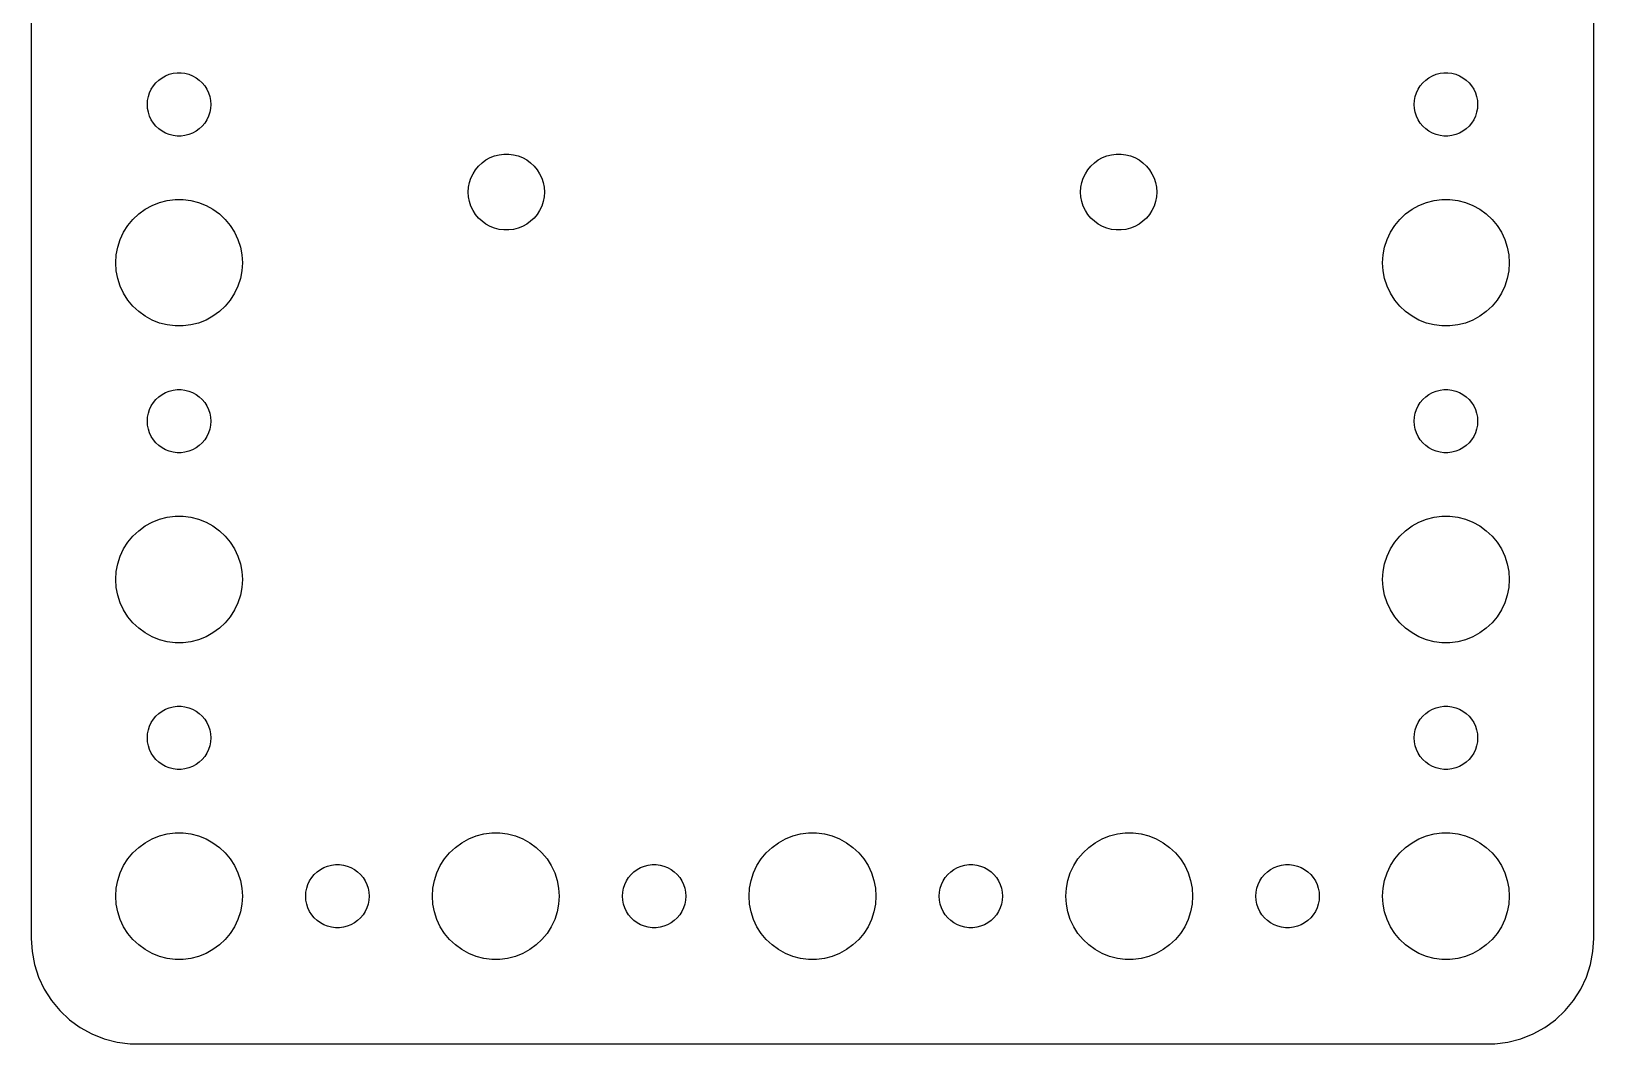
# Model space of a CAD drawing. Header units: metres. Extents: x -37 to 37, y -16 to 166.
# Drawn here: x -37 to 37, y 62 to 110 of the extents above; entities that cross this region are included whole.
import ezdxf

# ---------------------------------------------------------------- set-up
doc = ezdxf.new("R2010")
doc.units = ezdxf.units.M

msp = doc.modelspace()

# ---------------------------------------------------------------- linework, layer by layer
for p, q in [((-37, 161), (-37, 67)), ((37, 67), (37, 161)), ((-31.3145, 107.223), (-31.2135, 107.382)), ((-31.2135, 107.382), (-31.0934, 107.527)), ((-31.0934, 107.527), (-30.9561, 107.656)), ((-30.9561, 107.656), (-30.8037, 107.766)), ((-30.8037, 107.766), (-30.6387, 107.857)), ((-30.6387, 107.857), (-30.4635, 107.927)), ((-30.4635, 107.927), (-30.2811, 107.973)), ((-30.2811, 107.973), (-30.0942, 107.997)), ((-30.0942, 107.997), (-29.9058, 107.997)), ((-29.9058, 107.997), (-29.7189, 107.973)), ((-29.7189, 107.973), (-29.5365, 107.927)), ((-29.5365, 107.927), (-29.3613, 107.857)), ((-29.3613, 107.857), (-29.1963, 107.766)), ((-29.1963, 107.766), (-29.0439, 107.656)), ((-29.0439, 107.656), (-28.9065, 107.527)), ((-28.9065, 107.527), (-28.7865, 107.382)), ((-28.7865, 107.382), (-28.6855, 107.223)), ((28.6855, 107.223), (28.7865, 107.382)), ((28.7865, 107.382), (28.9065, 107.527)), ((28.9065, 107.527), (29.0439, 107.656)), ((29.0439, 107.656), (29.1963, 107.766)), ((29.1963, 107.766), (29.3613, 107.857)), ((29.3613, 107.857), (29.5365, 107.927)), ((29.5365, 107.927), (29.7189, 107.973)), ((29.7189, 107.973), (29.9058, 107.997)), ((29.9058, 107.997), (30.0942, 107.997)), ((30.0942, 107.997), (30.2811, 107.973)), ((30.2811, 107.973), (30.4635, 107.927)), ((30.4635, 107.927), (30.6387, 107.857)), ((30.6387, 107.857), (30.8037, 107.766)), ((30.8037, 107.766), (30.9561, 107.656)), ((30.9561, 107.656), (31.0934, 107.527)), ((31.0934, 107.527), (31.2135, 107.382)), ((31.2135, 107.382), (31.3145, 107.223)), ((-31.5, 106.5), (-31.4882, 106.688)), ((-31.4882, 106.688), (-31.4529, 106.873)), ((-31.4529, 106.873), (-31.3947, 107.052)), ((-31.3947, 107.052), (-31.3145, 107.223)), ((-28.6855, 107.223), (-28.6053, 107.052)), ((-28.6053, 107.052), (-28.5471, 106.873)), ((-28.5471, 106.873), (-28.5118, 106.688)), ((-28.5118, 106.688), (-28.5, 106.5)), ((28.5, 106.5), (28.5118, 106.688)), ((28.5118, 106.688), (28.5471, 106.873)), ((28.5471, 106.873), (28.6053, 107.052)), ((28.6053, 107.052), (28.6855, 107.223)), ((31.3145, 107.223), (31.3947, 107.052)), ((31.3947, 107.052), (31.4529, 106.873)), ((31.4529, 106.873), (31.4882, 106.688)), ((31.4882, 106.688), (31.5, 106.5)), ((-31.4882, 106.312), (-31.5, 106.5)), ((-31.4529, 106.127), (-31.4882, 106.312)), ((-31.3947, 105.948), (-31.4529, 106.127)), ((-31.3145, 105.777), (-31.3947, 105.948)), ((-28.6053, 105.948), (-28.6855, 105.777)), ((-28.5471, 106.127), (-28.6053, 105.948)), ((-28.5118, 106.312), (-28.5471, 106.127)), ((-28.5, 106.5), (-28.5118, 106.312)), ((28.5118, 106.312), (28.5, 106.5)), ((28.5471, 106.127), (28.5118, 106.312)), ((28.6053, 105.948), (28.5471, 106.127)), ((28.6855, 105.777), (28.6053, 105.948)), ((31.3947, 105.948), (31.3145, 105.777)), ((31.4529, 106.127), (31.3947, 105.948)), ((31.4882, 106.312), (31.4529, 106.127)), ((31.5, 106.5), (31.4882, 106.312)), ((-31.2135, 105.618), (-31.3145, 105.777)), ((-31.0934, 105.473), (-31.2135, 105.618)), ((-30.9561, 105.344), (-31.0934, 105.473)), ((-30.8037, 105.234), (-30.9561, 105.344)), ((-30.6387, 105.143), (-30.8037, 105.234)), ((-30.4635, 105.073), (-30.6387, 105.143)), ((-29.3613, 105.143), (-29.5365, 105.073)), ((-29.1963, 105.234), (-29.3613, 105.143)), ((-29.0439, 105.344), (-29.1963, 105.234)), ((-28.9065, 105.473), (-29.0439, 105.344)), ((-28.7865, 105.618), (-28.9065, 105.473)), ((-28.6855, 105.777), (-28.7865, 105.618)), ((28.7865, 105.618), (28.6855, 105.777)), ((28.9065, 105.473), (28.7865, 105.618)), ((29.0439, 105.344), (28.9065, 105.473)), ((29.1963, 105.234), (29.0439, 105.344)), ((29.3613, 105.143), (29.1963, 105.234)), ((29.5365, 105.073), (29.3613, 105.143)), ((30.6387, 105.143), (30.4635, 105.073)), ((30.8037, 105.234), (30.6387, 105.143)), ((30.9561, 105.344), (30.8037, 105.234)), ((31.0934, 105.473), (30.9561, 105.344)), ((31.2135, 105.618), (31.0934, 105.473)), ((31.3145, 105.777), (31.2135, 105.618)), ((-30.2811, 105.027), (-30.4635, 105.073)), ((-30.0942, 105.003), (-30.2811, 105.027)), ((-29.9058, 105.003), (-30.0942, 105.003)), ((-29.7189, 105.027), (-29.9058, 105.003)), ((-29.5365, 105.073), (-29.7189, 105.027)), ((29.7189, 105.027), (29.5365, 105.073)), ((29.9058, 105.003), (29.7189, 105.027)), ((30.0942, 105.003), (29.9058, 105.003)), ((30.2811, 105.027), (30.0942, 105.003)), ((30.4635, 105.073), (30.2811, 105.027)), ((-15.8121, 103.582), (-15.6474, 103.737)), ((-15.6474, 103.737), (-15.4645, 103.87)), ((-15.4645, 103.87), (-15.2664, 103.979)), ((-15.2664, 103.979), (-15.0562, 104.062)), ((-15.0562, 104.062), (-14.8373, 104.118)), ((-14.8373, 104.118), (-14.613, 104.146)), ((-14.613, 104.146), (-14.387, 104.146)), ((-14.387, 104.146), (-14.1627, 104.118)), ((-14.1627, 104.118), (-13.9438, 104.062)), ((-13.9438, 104.062), (-13.7336, 103.979)), ((-13.7336, 103.979), (-13.5355, 103.87)), ((-13.5355, 103.87), (-13.3526, 103.737)), ((-13.3526, 103.737), (-13.1879, 103.582)), ((13.1879, 103.582), (13.3526, 103.737)), ((13.3526, 103.737), (13.5355, 103.87)), ((13.5355, 103.87), (13.7336, 103.979)), ((13.7336, 103.979), (13.9438, 104.062)), ((13.9438, 104.062), (14.1627, 104.118)), ((14.1627, 104.118), (14.387, 104.146)), ((14.387, 104.146), (14.613, 104.146)), ((14.613, 104.146), (14.8373, 104.118)), ((14.8373, 104.118), (15.0562, 104.062)), ((15.0562, 104.062), (15.2664, 103.979)), ((15.2664, 103.979), (15.4645, 103.87)), ((15.4645, 103.87), (15.6474, 103.737)), ((15.6474, 103.737), (15.8121, 103.582)), ((-16.2434, 102.798), (-16.1736, 103.013)), ((-16.1736, 103.013), (-16.0773, 103.217)), ((-16.0773, 103.217), (-15.9562, 103.408)), ((-15.9562, 103.408), (-15.8121, 103.582)), ((-13.1879, 103.582), (-13.0438, 103.408)), ((-13.0438, 103.408), (-12.9226, 103.217)), ((-12.9226, 103.217), (-12.8264, 103.013)), ((-12.8264, 103.013), (-12.7565, 102.798)), ((12.7565, 102.798), (12.8264, 103.013)), ((12.8264, 103.013), (12.9226, 103.217)), ((12.9226, 103.217), (13.0438, 103.408)), ((13.0438, 103.408), (13.1879, 103.582)), ((15.8121, 103.582), (15.9562, 103.408)), ((15.9562, 103.408), (16.0773, 103.217)), ((16.0773, 103.217), (16.1736, 103.013)), ((16.1736, 103.013), (16.2434, 102.798)), ((-16.3, 102.35), (-16.2858, 102.576)), ((-16.2858, 102.124), (-16.3, 102.35)), ((-16.2858, 102.576), (-16.2434, 102.798)), ((-16.2434, 101.902), (-16.2858, 102.124)), ((-12.7565, 102.798), (-12.7142, 102.576)), ((-12.7142, 102.124), (-12.7565, 101.902)), ((-12.7142, 102.576), (-12.7, 102.35)), ((-12.7, 102.35), (-12.7142, 102.124)), ((12.7, 102.35), (12.7142, 102.576)), ((12.7142, 102.124), (12.7, 102.35)), ((12.7142, 102.576), (12.7565, 102.798)), ((12.7565, 101.902), (12.7142, 102.124)), ((16.2434, 102.798), (16.2858, 102.576)), ((16.2858, 102.124), (16.2434, 101.902)), ((16.2858, 102.576), (16.3, 102.35)), ((16.3, 102.35), (16.2858, 102.124)), ((-31.9123, 101.312), (-31.6075, 101.533)), ((-31.6075, 101.533), (-31.2773, 101.714)), ((-31.2773, 101.714), (-30.927, 101.853)), ((-30.927, 101.853), (-30.5621, 101.947)), ((-30.5621, 101.947), (-30.1884, 101.994)), ((-30.1884, 101.994), (-29.8116, 101.994)), ((-29.8116, 101.994), (-29.4379, 101.947)), ((-29.4379, 101.947), (-29.0729, 101.853)), ((-29.0729, 101.853), (-28.7227, 101.714)), ((-28.7227, 101.714), (-28.3925, 101.533)), ((-28.3925, 101.533), (-28.0877, 101.312)), ((-16.1736, 101.687), (-16.2434, 101.902)), ((-16.0773, 101.483), (-16.1736, 101.687)), ((-15.9562, 101.292), (-16.0773, 101.483)), ((-12.9226, 101.483), (-13.0438, 101.292)), ((-12.8264, 101.687), (-12.9226, 101.483)), ((-12.7565, 101.902), (-12.8264, 101.687)), ((12.8264, 101.687), (12.7565, 101.902)), ((12.9226, 101.483), (12.8264, 101.687)), ((13.0438, 101.292), (12.9226, 101.483)), ((16.0773, 101.483), (15.9562, 101.292)), ((16.1736, 101.687), (16.0773, 101.483)), ((16.2434, 101.902), (16.1736, 101.687)), ((28.0877, 101.312), (28.3925, 101.533)), ((28.3925, 101.533), (28.7227, 101.714)), ((28.7227, 101.714), (29.0729, 101.853)), ((29.0729, 101.853), (29.4379, 101.947)), ((29.4379, 101.947), (29.8116, 101.994)), ((29.8116, 101.994), (30.1884, 101.994)), ((30.1884, 101.994), (30.5621, 101.947)), ((30.5621, 101.947), (30.927, 101.853)), ((30.927, 101.853), (31.2773, 101.714)), ((31.2773, 101.714), (31.6075, 101.533)), ((31.6075, 101.533), (31.9123, 101.312)), ((-32.6289, 100.445), (-32.427, 100.763)), ((-32.427, 100.763), (-32.1869, 101.054)), ((-32.1869, 101.054), (-31.9123, 101.312)), ((-28.0877, 101.312), (-27.8131, 101.054)), ((-27.8131, 101.054), (-27.5729, 100.763)), ((-27.5729, 100.763), (-27.3711, 100.445)), ((-15.8121, 101.118), (-15.9562, 101.292)), ((-15.6474, 100.963), (-15.8121, 101.118)), ((-15.4645, 100.83), (-15.6474, 100.963)), ((-15.2664, 100.721), (-15.4645, 100.83)), ((-15.0562, 100.638), (-15.2664, 100.721)), ((-13.7336, 100.721), (-13.9438, 100.638)), ((-13.5355, 100.83), (-13.7336, 100.721)), ((-13.3526, 100.963), (-13.5355, 100.83)), ((-13.1879, 101.118), (-13.3526, 100.963)), ((-13.0438, 101.292), (-13.1879, 101.118)), ((13.1879, 101.118), (13.0438, 101.292)), ((13.3526, 100.963), (13.1879, 101.118)), ((13.5355, 100.83), (13.3526, 100.963)), ((13.7336, 100.721), (13.5355, 100.83)), ((13.9438, 100.638), (13.7336, 100.721)), ((15.2664, 100.721), (15.0562, 100.638)), ((15.4645, 100.83), (15.2664, 100.721)), ((15.6474, 100.963), (15.4645, 100.83)), ((15.8121, 101.118), (15.6474, 100.963)), ((15.9562, 101.292), (15.8121, 101.118)), ((27.3711, 100.445), (27.5729, 100.763)), ((27.5729, 100.763), (27.8131, 101.054)), ((27.8131, 101.054), (28.0877, 101.312)), ((31.9123, 101.312), (32.1869, 101.054)), ((32.1869, 101.054), (32.427, 100.763)), ((32.427, 100.763), (32.6289, 100.445)), ((-32.9057, 99.7461), (-32.7893, 100.104)), ((-32.7893, 100.104), (-32.6289, 100.445)), ((-27.3711, 100.445), (-27.2107, 100.104)), ((-27.2107, 100.104), (-27.0942, 99.7461)), ((-14.8373, 100.582), (-15.0562, 100.638)), ((-14.613, 100.554), (-14.8373, 100.582)), ((-14.387, 100.554), (-14.613, 100.554)), ((-14.1627, 100.582), (-14.387, 100.554)), ((-13.9438, 100.638), (-14.1627, 100.582)), ((14.1627, 100.582), (13.9438, 100.638)), ((14.387, 100.554), (14.1627, 100.582)), ((14.613, 100.554), (14.387, 100.554)), ((14.8373, 100.582), (14.613, 100.554)), ((15.0562, 100.638), (14.8373, 100.582)), ((27.0942, 99.7461), (27.2107, 100.104)), ((27.2107, 100.104), (27.3711, 100.445)), ((32.6289, 100.445), (32.7893, 100.104)), ((32.7893, 100.104), (32.9057, 99.7461)), ((-33, 99), (-32.9763, 99.376)), ((-32.9763, 99.376), (-32.9057, 99.7461)), ((-27.0942, 99.7461), (-27.0237, 99.376)), ((-27.0237, 99.376), (-27, 99)), ((27, 99), (27.0237, 99.376)), ((27.0237, 99.376), (27.0942, 99.7461)), ((32.9057, 99.7461), (32.9763, 99.376)), ((32.9763, 99.376), (33, 99)), ((-32.9763, 98.624), (-33, 99)), ((-32.9057, 98.2539), (-32.9763, 98.624)), ((-27.0237, 98.624), (-27.0942, 98.2539)), ((-27, 99), (-27.0237, 98.624)), ((27.0237, 98.624), (27, 99)), ((27.0942, 98.2539), (27.0237, 98.624)), ((32.9763, 98.624), (32.9057, 98.2539)), ((33, 99), (32.9763, 98.624)), ((-32.7893, 97.8956), (-32.9057, 98.2539)), ((-32.6289, 97.5547), (-32.7893, 97.8956)), ((-27.2107, 97.8956), (-27.3711, 97.5547)), ((-27.0942, 98.2539), (-27.2107, 97.8956)), ((27.2107, 97.8956), (27.0942, 98.2539)), ((27.3711, 97.5547), (27.2107, 97.8956)), ((32.7893, 97.8956), (32.6289, 97.5547)), ((32.9057, 98.2539), (32.7893, 97.8956)), ((-32.427, 97.2366), (-32.6289, 97.5547)), ((-32.1869, 96.9464), (-32.427, 97.2366)), ((-31.9123, 96.6885), (-32.1869, 96.9464)), ((-27.8131, 96.9464), (-28.0877, 96.6885)), ((-27.5729, 97.2366), (-27.8131, 96.9464)), ((-27.3711, 97.5547), (-27.5729, 97.2366)), ((27.5729, 97.2366), (27.3711, 97.5547)), ((27.8131, 96.9464), (27.5729, 97.2366)), ((28.0877, 96.6885), (27.8131, 96.9464)), ((32.1869, 96.9464), (31.9123, 96.6885)), ((32.427, 97.2366), (32.1869, 96.9464)), ((32.6289, 97.5547), (32.427, 97.2366)), ((-31.6075, 96.467), (-31.9123, 96.6885)), ((-31.2773, 96.2855), (-31.6075, 96.467)), ((-30.927, 96.1468), (-31.2773, 96.2855)), ((-28.7227, 96.2855), (-29.0729, 96.1468)), ((-28.3925, 96.467), (-28.7227, 96.2855)), ((-28.0877, 96.6885), (-28.3925, 96.467)), ((28.3925, 96.467), (28.0877, 96.6885)), ((28.7227, 96.2855), (28.3925, 96.467)), ((29.0729, 96.1468), (28.7227, 96.2855)), ((31.2773, 96.2855), (30.927, 96.1468)), ((31.6075, 96.467), (31.2773, 96.2855)), ((31.9123, 96.6885), (31.6075, 96.467)), ((-30.5621, 96.0531), (-30.927, 96.1468)), ((-30.1884, 96.0059), (-30.5621, 96.0531)), ((-29.8116, 96.0059), (-30.1884, 96.0059)), ((-29.4379, 96.0531), (-29.8116, 96.0059)), ((-29.0729, 96.1468), (-29.4379, 96.0531)), ((29.4379, 96.0531), (29.0729, 96.1468)), ((29.8116, 96.0059), (29.4379, 96.0531)), ((30.1884, 96.0059), (29.8116, 96.0059)), ((30.5621, 96.0531), (30.1884, 96.0059)), ((30.927, 96.1468), (30.5621, 96.0531)), ((-31.2135, 92.3817), (-31.0934, 92.5268)), ((-31.0934, 92.5268), (-30.9561, 92.6558)), ((-30.9561, 92.6558), (-30.8037, 92.7665)), ((-30.8037, 92.7665), (-30.6387, 92.8573)), ((-30.6387, 92.8573), (-30.4635, 92.9266)), ((-30.4635, 92.9266), (-30.2811, 92.9734)), ((-30.2811, 92.9734), (-30.0942, 92.997)), ((-30.0942, 92.997), (-29.9058, 92.997)), ((-29.9058, 92.997), (-29.7189, 92.9734)), ((-29.7189, 92.9734), (-29.5365, 92.9266)), ((-29.5365, 92.9266), (-29.3613, 92.8573)), ((-29.3613, 92.8573), (-29.1963, 92.7665)), ((-29.1963, 92.7665), (-29.0439, 92.6558)), ((-29.0439, 92.6558), (-28.9065, 92.5268)), ((-28.9065, 92.5268), (-28.7865, 92.3817)), ((28.7865, 92.3817), (28.9065, 92.5268)), ((28.9065, 92.5268), (29.0439, 92.6558)), ((29.0439, 92.6558), (29.1963, 92.7665)), ((29.1963, 92.7665), (29.3613, 92.8573)), ((29.3613, 92.8573), (29.5365, 92.9266)), ((29.5365, 92.9266), (29.7189, 92.9734)), ((29.7189, 92.9734), (29.9058, 92.997)), ((29.9058, 92.997), (30.0942, 92.997)), ((30.0942, 92.997), (30.2811, 92.9734)), ((30.2811, 92.9734), (30.4635, 92.9266)), ((30.4635, 92.9266), (30.6387, 92.8573)), ((30.6387, 92.8573), (30.8037, 92.7665)), ((30.8037, 92.7665), (30.9561, 92.6558)), ((30.9561, 92.6558), (31.0934, 92.5268)), ((31.0934, 92.5268), (31.2135, 92.3817)), ((-31.4882, 91.688), (-31.4529, 91.873)), ((-31.4529, 91.873), (-31.3947, 92.0522)), ((-31.3947, 92.0522), (-31.3145, 92.2226)), ((-31.3145, 92.2226), (-31.2135, 92.3817)), ((-28.7865, 92.3817), (-28.6855, 92.2226)), ((-28.6855, 92.2226), (-28.6053, 92.0522)), ((-28.6053, 92.0522), (-28.5471, 91.873)), ((-28.5471, 91.873), (-28.5118, 91.688)), ((28.5118, 91.688), (28.5471, 91.873)), ((28.5471, 91.873), (28.6053, 92.0522)), ((28.6053, 92.0522), (28.6855, 92.2226)), ((28.6855, 92.2226), (28.7865, 92.3817)), ((31.2135, 92.3817), (31.3145, 92.2226)), ((31.3145, 92.2226), (31.3947, 92.0522)), ((31.3947, 92.0522), (31.4529, 91.873)), ((31.4529, 91.873), (31.4882, 91.688)), ((-31.5, 91.5), (-31.4882, 91.688)), ((-31.4882, 91.312), (-31.5, 91.5)), ((-31.4529, 91.127), (-31.4882, 91.312)), ((-31.3947, 90.9478), (-31.4529, 91.127)), ((-28.5471, 91.127), (-28.6053, 90.9478)), ((-28.5118, 91.312), (-28.5471, 91.127)), ((-28.5118, 91.688), (-28.5, 91.5)), ((-28.5, 91.5), (-28.5118, 91.312)), ((28.5, 91.5), (28.5118, 91.688)), ((28.5118, 91.312), (28.5, 91.5)), ((28.5471, 91.127), (28.5118, 91.312)), ((28.6053, 90.9478), (28.5471, 91.127)), ((31.4529, 91.127), (31.3947, 90.9478)), ((31.4882, 91.312), (31.4529, 91.127)), ((31.4882, 91.688), (31.5, 91.5)), ((31.5, 91.5), (31.4882, 91.312)), ((-31.3145, 90.7774), (-31.3947, 90.9478)), ((-31.2135, 90.6183), (-31.3145, 90.7774)), ((-31.0934, 90.4732), (-31.2135, 90.6183)), ((-30.9561, 90.3442), (-31.0934, 90.4732)), ((-30.8037, 90.2335), (-30.9561, 90.3442)), ((-29.0439, 90.3442), (-29.1963, 90.2335)), ((-28.9065, 90.4732), (-29.0439, 90.3442)), ((-28.7865, 90.6183), (-28.9065, 90.4732)), ((-28.6855, 90.7774), (-28.7865, 90.6183)), ((-28.6053, 90.9478), (-28.6855, 90.7774)), ((28.6855, 90.7774), (28.6053, 90.9478)), ((28.7865, 90.6183), (28.6855, 90.7774)), ((28.9065, 90.4732), (28.7865, 90.6183)), ((29.0439, 90.3442), (28.9065, 90.4732)), ((29.1963, 90.2335), (29.0439, 90.3442)), ((30.9561, 90.3442), (30.8037, 90.2335)), ((31.0934, 90.4732), (30.9561, 90.3442)), ((31.2135, 90.6183), (31.0934, 90.4732)), ((31.3145, 90.7774), (31.2135, 90.6183)), ((31.3947, 90.9478), (31.3145, 90.7774)), ((-30.6387, 90.1428), (-30.8037, 90.2335)), ((-30.4635, 90.0734), (-30.6387, 90.1428)), ((-30.2811, 90.0266), (-30.4635, 90.0734)), ((-30.0942, 90.003), (-30.2811, 90.0266)), ((-29.9058, 90.003), (-30.0942, 90.003)), ((-29.7189, 90.0266), (-29.9058, 90.003)), ((-29.5365, 90.0734), (-29.7189, 90.0266)), ((-29.3613, 90.1428), (-29.5365, 90.0734)), ((-29.1963, 90.2335), (-29.3613, 90.1428)), ((29.3613, 90.1428), (29.1963, 90.2335)), ((29.5365, 90.0734), (29.3613, 90.1428)), ((29.7189, 90.0266), (29.5365, 90.0734)), ((29.9058, 90.003), (29.7189, 90.0266)), ((30.0942, 90.003), (29.9058, 90.003)), ((30.2811, 90.0266), (30.0942, 90.003)), ((30.4635, 90.0734), (30.2811, 90.0266)), ((30.6387, 90.1428), (30.4635, 90.0734)), ((30.8037, 90.2335), (30.6387, 90.1428)), ((-31.6075, 86.533), (-31.2773, 86.7145)), ((-31.2773, 86.7145), (-30.927, 86.8532)), ((-30.927, 86.8532), (-30.5621, 86.9469)), ((-30.5621, 86.9469), (-30.1884, 86.9941)), ((-30.1884, 86.9941), (-29.8116, 86.9941)), ((-29.8116, 86.9941), (-29.4379, 86.9469)), ((-29.4379, 86.9469), (-29.0729, 86.8532)), ((-29.0729, 86.8532), (-28.7227, 86.7145)), ((-28.7227, 86.7145), (-28.3925, 86.533)), ((28.3925, 86.533), (28.7227, 86.7145)), ((28.7227, 86.7145), (29.0729, 86.8532)), ((29.0729, 86.8532), (29.4379, 86.9469)), ((29.4379, 86.9469), (29.8116, 86.9941)), ((29.8116, 86.9941), (30.1884, 86.9941)), ((30.1884, 86.9941), (30.5621, 86.9469)), ((30.5621, 86.9469), (30.927, 86.8532)), ((30.927, 86.8532), (31.2773, 86.7145)), ((31.2773, 86.7145), (31.6075, 86.533)), ((-32.427, 85.7634), (-32.1869, 86.0536)), ((-32.1869, 86.0536), (-31.9123, 86.3116)), ((-31.9123, 86.3116), (-31.6075, 86.533)), ((-28.3925, 86.533), (-28.0877, 86.3116)), ((-28.0877, 86.3116), (-27.8131, 86.0536)), ((-27.8131, 86.0536), (-27.5729, 85.7634)), ((27.5729, 85.7634), (27.8131, 86.0536)), ((27.8131, 86.0536), (28.0877, 86.3116)), ((28.0877, 86.3116), (28.3925, 86.533)), ((31.6075, 86.533), (31.9123, 86.3116)), ((31.9123, 86.3116), (32.1869, 86.0536)), ((32.1869, 86.0536), (32.427, 85.7634)), ((-32.9057, 84.7461), (-32.7893, 85.1044)), ((-32.7893, 85.1044), (-32.6289, 85.4453)), ((-32.6289, 85.4453), (-32.427, 85.7634)), ((-27.5729, 85.7634), (-27.3711, 85.4453)), ((-27.3711, 85.4453), (-27.2107, 85.1044)), ((-27.2107, 85.1044), (-27.0942, 84.7461)), ((27.0942, 84.7461), (27.2107, 85.1044)), ((27.2107, 85.1044), (27.3711, 85.4453)), ((27.3711, 85.4453), (27.5729, 85.7634)), ((32.427, 85.7634), (32.6289, 85.4453)), ((32.6289, 85.4453), (32.7893, 85.1044)), ((32.7893, 85.1044), (32.9057, 84.7461)), ((-33, 84), (-32.9763, 84.376)), ((-32.9763, 84.376), (-32.9057, 84.7461)), ((-27.0942, 84.7461), (-27.0237, 84.376)), ((-27.0237, 84.376), (-27, 84)), ((27, 84), (27.0237, 84.376)), ((27.0237, 84.376), (27.0942, 84.7461)), ((32.9057, 84.7461), (32.9763, 84.376)), ((32.9763, 84.376), (33, 84)), ((-32.9763, 83.624), (-33, 84)), ((-32.9057, 83.2539), (-32.9763, 83.624)), ((-27.0237, 83.624), (-27.0942, 83.2539)), ((-27, 84), (-27.0237, 83.624)), ((27.0237, 83.624), (27, 84)), ((27.0942, 83.2539), (27.0237, 83.624)), ((32.9763, 83.624), (32.9057, 83.2539)), ((33, 84), (32.9763, 83.624)), ((-32.7893, 82.8956), (-32.9057, 83.2539)), ((-32.6289, 82.5547), (-32.7893, 82.8956)), ((-27.2107, 82.8956), (-27.3711, 82.5547)), ((-27.0942, 83.2539), (-27.2107, 82.8956)), ((27.2107, 82.8956), (27.0942, 83.2539)), ((27.3711, 82.5547), (27.2107, 82.8956)), ((32.7893, 82.8956), (32.6289, 82.5547)), ((32.9057, 83.2539), (32.7893, 82.8956)), ((-32.427, 82.2366), (-32.6289, 82.5547)), ((-32.1869, 81.9464), (-32.427, 82.2366)), ((-27.5729, 82.2366), (-27.8131, 81.9464)), ((-27.3711, 82.5547), (-27.5729, 82.2366)), ((27.5729, 82.2366), (27.3711, 82.5547)), ((27.8131, 81.9464), (27.5729, 82.2366)), ((32.427, 82.2366), (32.1869, 81.9464)), ((32.6289, 82.5547), (32.427, 82.2366)), ((-31.9123, 81.6885), (-32.1869, 81.9464)), ((-31.6075, 81.467), (-31.9123, 81.6885)), ((-31.2773, 81.2855), (-31.6075, 81.467)), ((-28.3925, 81.467), (-28.7227, 81.2855)), ((-28.0877, 81.6885), (-28.3925, 81.467)), ((-27.8131, 81.9464), (-28.0877, 81.6885)), ((28.0877, 81.6885), (27.8131, 81.9464)), ((28.3925, 81.467), (28.0877, 81.6885)), ((28.7227, 81.2855), (28.3925, 81.467)), ((31.6075, 81.467), (31.2773, 81.2855)), ((31.9123, 81.6885), (31.6075, 81.467)), ((32.1869, 81.9464), (31.9123, 81.6885)), ((-30.927, 81.1468), (-31.2773, 81.2855)), ((-30.5621, 81.0531), (-30.927, 81.1468)), ((-30.1884, 81.0059), (-30.5621, 81.0531)), ((-29.8116, 81.0059), (-30.1884, 81.0059)), ((-29.4379, 81.0531), (-29.8116, 81.0059)), ((-29.0729, 81.1468), (-29.4379, 81.0531)), ((-28.7227, 81.2855), (-29.0729, 81.1468)), ((29.0729, 81.1468), (28.7227, 81.2855)), ((29.4379, 81.0531), (29.0729, 81.1468)), ((29.8116, 81.0059), (29.4379, 81.0531)), ((30.1884, 81.0059), (29.8116, 81.0059)), ((30.5621, 81.0531), (30.1884, 81.0059)), ((30.927, 81.1468), (30.5621, 81.0531)), ((31.2773, 81.2855), (30.927, 81.1468)), ((-30.9561, 77.6558), (-30.8037, 77.7665)), ((-30.8037, 77.7665), (-30.6387, 77.8572)), ((-30.6387, 77.8572), (-30.4635, 77.9266)), ((-30.4635, 77.9266), (-30.2811, 77.9734)), ((-30.2811, 77.9734), (-30.0942, 77.997)), ((-30.0942, 77.997), (-29.9058, 77.997)), ((-29.9058, 77.997), (-29.7189, 77.9734)), ((-29.7189, 77.9734), (-29.5365, 77.9266)), ((-29.5365, 77.9266), (-29.3613, 77.8572)), ((-29.3613, 77.8572), (-29.1963, 77.7665)), ((-29.1963, 77.7665), (-29.0439, 77.6558)), ((29.0439, 77.6558), (29.1963, 77.7665)), ((29.1963, 77.7665), (29.3613, 77.8572)), ((29.3613, 77.8572), (29.5365, 77.9266)), ((29.5365, 77.9266), (29.7189, 77.9734)), ((29.7189, 77.9734), (29.9058, 77.997)), ((29.9058, 77.997), (30.0942, 77.997)), ((30.0942, 77.997), (30.2811, 77.9734)), ((30.2811, 77.9734), (30.4635, 77.9266)), ((30.4635, 77.9266), (30.6387, 77.8572)), ((30.6387, 77.8572), (30.8037, 77.7665)), ((30.8037, 77.7665), (30.9561, 77.6558)), ((-31.4529, 76.873), (-31.3947, 77.0522)), ((-31.3947, 77.0522), (-31.3145, 77.2226)), ((-31.3145, 77.2226), (-31.2135, 77.3817)), ((-31.2135, 77.3817), (-31.0934, 77.5268)), ((-31.0934, 77.5268), (-30.9561, 77.6558)), ((-29.0439, 77.6558), (-28.9065, 77.5268)), ((-28.9065, 77.5268), (-28.7865, 77.3817)), ((-28.7865, 77.3817), (-28.6855, 77.2226)), ((-28.6855, 77.2226), (-28.6053, 77.0522)), ((-28.6053, 77.0522), (-28.5471, 76.873)), ((28.5471, 76.873), (28.6053, 77.0522)), ((28.6053, 77.0522), (28.6855, 77.2226)), ((28.6855, 77.2226), (28.7865, 77.3817)), ((28.7865, 77.3817), (28.9065, 77.5268)), ((28.9065, 77.5268), (29.0439, 77.6558)), ((30.9561, 77.6558), (31.0934, 77.5268)), ((31.0934, 77.5268), (31.2135, 77.3817)), ((31.2135, 77.3817), (31.3145, 77.2226)), ((31.3145, 77.2226), (31.3947, 77.0522)), ((31.3947, 77.0522), (31.4529, 76.873)), ((-31.5, 76.5), (-31.4882, 76.688)), ((-31.4882, 76.312), (-31.5, 76.5)), ((-31.4882, 76.688), (-31.4529, 76.873)), ((-31.4529, 76.127), (-31.4882, 76.312)), ((-28.5471, 76.873), (-28.5118, 76.688)), ((-28.5118, 76.312), (-28.5471, 76.127)), ((-28.5118, 76.688), (-28.5, 76.5)), ((-28.5, 76.5), (-28.5118, 76.312)), ((28.5, 76.5), (28.5118, 76.688)), ((28.5118, 76.312), (28.5, 76.5)), ((28.5118, 76.688), (28.5471, 76.873)), ((28.5471, 76.127), (28.5118, 76.312)), ((31.4529, 76.873), (31.4882, 76.688)), ((31.4882, 76.312), (31.4529, 76.127)), ((31.4882, 76.688), (31.5, 76.5)), ((31.5, 76.5), (31.4882, 76.312)), ((-31.3947, 75.9478), (-31.4529, 76.127)), ((-31.3145, 75.7774), (-31.3947, 75.9478)), ((-31.2135, 75.6183), (-31.3145, 75.7774)), ((-31.0934, 75.4732), (-31.2135, 75.6183)), ((-28.7865, 75.6183), (-28.9065, 75.4732)), ((-28.6855, 75.7774), (-28.7865, 75.6183)), ((-28.6053, 75.9478), (-28.6855, 75.7774)), ((-28.5471, 76.127), (-28.6053, 75.9478)), ((28.6053, 75.9478), (28.5471, 76.127)), ((28.6855, 75.7774), (28.6053, 75.9478)), ((28.7865, 75.6183), (28.6855, 75.7774)), ((28.9065, 75.4732), (28.7865, 75.6183)), ((31.2135, 75.6183), (31.0934, 75.4732)), ((31.3145, 75.7774), (31.2135, 75.6183)), ((31.3947, 75.9478), (31.3145, 75.7774)), ((31.4529, 76.127), (31.3947, 75.9478)), ((-30.9561, 75.3442), (-31.0934, 75.4732)), ((-30.8037, 75.2335), (-30.9561, 75.3442)), ((-30.6387, 75.1428), (-30.8037, 75.2335)), ((-30.4635, 75.0734), (-30.6387, 75.1428)), ((-30.2811, 75.0266), (-30.4635, 75.0734)), ((-30.0942, 75.003), (-30.2811, 75.0266)), ((-29.9058, 75.003), (-30.0942, 75.003)), ((-29.7189, 75.0266), (-29.9058, 75.003)), ((-29.5365, 75.0734), (-29.7189, 75.0266)), ((-29.3613, 75.1428), (-29.5365, 75.0734)), ((-29.1963, 75.2335), (-29.3613, 75.1428)), ((-29.0439, 75.3442), (-29.1963, 75.2335)), ((-28.9065, 75.4732), (-29.0439, 75.3442)), ((29.0439, 75.3442), (28.9065, 75.4732)), ((29.1963, 75.2335), (29.0439, 75.3442)), ((29.3613, 75.1428), (29.1963, 75.2335)), ((29.5365, 75.0734), (29.3613, 75.1428)), ((29.7189, 75.0266), (29.5365, 75.0734)), ((29.9058, 75.003), (29.7189, 75.0266)), ((30.0942, 75.003), (29.9058, 75.003)), ((30.2811, 75.0266), (30.0942, 75.003)), ((30.4635, 75.0734), (30.2811, 75.0266)), ((30.6387, 75.1428), (30.4635, 75.0734)), ((30.8037, 75.2335), (30.6387, 75.1428)), ((30.9561, 75.3442), (30.8037, 75.2335)), ((31.0934, 75.4732), (30.9561, 75.3442)), ((-31.2773, 71.7145), (-30.927, 71.8532)), ((-30.927, 71.8532), (-30.5621, 71.9469)), ((-30.5621, 71.9469), (-30.1884, 71.9941)), ((-30.1884, 71.9941), (-29.8116, 71.9941)), ((-29.8116, 71.9941), (-29.4379, 71.9469)), ((-29.4379, 71.9469), (-29.0729, 71.8532)), ((-29.0729, 71.8532), (-28.7227, 71.7145)), ((-16.2773, 71.7145), (-15.927, 71.8532)), ((-15.927, 71.8532), (-15.5621, 71.9469)), ((-15.5621, 71.9469), (-15.1884, 71.9941)), ((-15.1884, 71.9941), (-14.8116, 71.9941)), ((-14.8116, 71.9941), (-14.4379, 71.9469)), ((-14.4379, 71.9469), (-14.0729, 71.8532)), ((-14.0729, 71.8532), (-13.7227, 71.7145)), ((-1.27733, 71.7145), (-0.92705, 71.8532)), ((-0.92705, 71.8532), (-0.56213, 71.9469)), ((-0.56213, 71.9469), (-0.18837, 71.9941)), ((-0.18837, 71.9941), (0.18837, 71.9941)), ((0.18837, 71.9941), (0.56213, 71.9469)), ((0.56213, 71.9469), (0.92705, 71.8532)), ((0.92705, 71.8532), (1.27733, 71.7145)), ((13.7227, 71.7145), (14.0729, 71.8532)), ((14.0729, 71.8532), (14.4379, 71.9469)), ((14.4379, 71.9469), (14.8116, 71.9941)), ((14.8116, 71.9941), (15.1884, 71.9941)), ((15.1884, 71.9941), (15.5621, 71.9469)), ((15.5621, 71.9469), (15.927, 71.8532)), ((15.927, 71.8532), (16.2773, 71.7145)), ((28.7227, 71.7145), (29.0729, 71.8532)), ((29.0729, 71.8532), (29.4379, 71.9469)), ((29.4379, 71.9469), (29.8116, 71.9941)), ((29.8116, 71.9941), (30.1884, 71.9941)), ((30.1884, 71.9941), (30.5621, 71.9469)), ((30.5621, 71.9469), (30.927, 71.8532)), ((30.927, 71.8532), (31.2773, 71.7145)), ((-32.427, 70.7634), (-32.1869, 71.0536)), ((-32.1869, 71.0536), (-31.9123, 71.3115)), ((-31.9123, 71.3115), (-31.6075, 71.533)), ((-31.6075, 71.533), (-31.2773, 71.7145)), ((-28.7227, 71.7145), (-28.3925, 71.533)), ((-28.3925, 71.533), (-28.0877, 71.3115)), ((-28.0877, 71.3115), (-27.8131, 71.0536)), ((-27.8131, 71.0536), (-27.5729, 70.7634)), ((-17.427, 70.7634), (-17.1869, 71.0536)), ((-17.1869, 71.0536), (-16.9123, 71.3115)), ((-16.9123, 71.3115), (-16.6075, 71.533)), ((-16.6075, 71.533), (-16.2773, 71.7145)), ((-13.7227, 71.7145), (-13.3925, 71.533)), ((-13.3925, 71.533), (-13.0877, 71.3115)), ((-13.0877, 71.3115), (-12.8131, 71.0536)), ((-12.8131, 71.0536), (-12.5729, 70.7634)), ((-2.42705, 70.7634), (-2.1869, 71.0536)), ((-2.1869, 71.0536), (-1.91226, 71.3115)), ((-1.91226, 71.3115), (-1.60747, 71.533)), ((-1.60747, 71.533), (-1.27733, 71.7145)), ((1.27733, 71.7145), (1.60747, 71.533)), ((1.60747, 71.533), (1.91226, 71.3115)), ((1.91226, 71.3115), (2.1869, 71.0536)), ((2.1869, 71.0536), (2.42705, 70.7634)), ((12.5729, 70.7634), (12.8131, 71.0536)), ((12.8131, 71.0536), (13.0877, 71.3115)), ((13.0877, 71.3115), (13.3925, 71.533)), ((13.3925, 71.533), (13.7227, 71.7145)), ((16.2773, 71.7145), (16.6075, 71.533)), ((16.6075, 71.533), (16.9123, 71.3115)), ((16.9123, 71.3115), (17.1869, 71.0536)), ((17.1869, 71.0536), (17.427, 70.7634)), ((27.5729, 70.7634), (27.8131, 71.0536)), ((27.8131, 71.0536), (28.0877, 71.3115)), ((28.0877, 71.3115), (28.3925, 71.533)), ((28.3925, 71.533), (28.7227, 71.7145)), ((31.2773, 71.7145), (31.6075, 71.533)), ((31.6075, 71.533), (31.9123, 71.3115)), ((31.9123, 71.3115), (32.1869, 71.0536)), ((32.1869, 71.0536), (32.427, 70.7634)), ((-32.7893, 70.1044), (-32.6289, 70.4453)), ((-32.6289, 70.4453), (-32.427, 70.7634)), ((-27.5729, 70.7634), (-27.3711, 70.4453)), ((-27.3711, 70.4453), (-27.2107, 70.1044)), ((-23.3037, 70.2665), (-23.1387, 70.3572)), ((-23.1387, 70.3572), (-22.9635, 70.4266)), ((-22.9635, 70.4266), (-22.7811, 70.4734)), ((-22.7811, 70.4734), (-22.5942, 70.497)), ((-22.5942, 70.497), (-22.4058, 70.497)), ((-22.4058, 70.497), (-22.2189, 70.4734)), ((-22.2189, 70.4734), (-22.0365, 70.4266)), ((-22.0365, 70.4266), (-21.8613, 70.3572)), ((-21.8613, 70.3572), (-21.6963, 70.2665)), ((-17.7893, 70.1044), (-17.6289, 70.4453)), ((-17.6289, 70.4453), (-17.427, 70.7634)), ((-12.5729, 70.7634), (-12.3711, 70.4453)), ((-12.3711, 70.4453), (-12.2107, 70.1044)), ((-8.30373, 70.2665), (-8.13866, 70.3572)), ((-8.13866, 70.3572), (-7.96352, 70.4266)), ((-7.96352, 70.4266), (-7.78107, 70.4734)), ((-7.78107, 70.4734), (-7.59418, 70.497)), ((-7.59418, 70.497), (-7.40581, 70.497)), ((-7.40581, 70.497), (-7.21892, 70.4734)), ((-7.21892, 70.4734), (-7.03647, 70.4266)), ((-7.03647, 70.4266), (-6.86133, 70.3572)), ((-6.86133, 70.3572), (-6.69626, 70.2665)), ((-2.78932, 70.1044), (-2.62891, 70.4453)), ((-2.62891, 70.4453), (-2.42705, 70.7634)), ((2.42705, 70.7634), (2.62891, 70.4453)), ((2.62891, 70.4453), (2.78932, 70.1044)), ((6.69626, 70.2665), (6.86133, 70.3572)), ((6.86133, 70.3572), (7.03647, 70.4266)), ((7.03647, 70.4266), (7.21892, 70.4734)), ((7.21892, 70.4734), (7.40581, 70.497)), ((7.40581, 70.497), (7.59418, 70.497)), ((7.59418, 70.497), (7.78107, 70.4734)), ((7.78107, 70.4734), (7.96352, 70.4266)), ((7.96352, 70.4266), (8.13866, 70.3572)), ((8.13866, 70.3572), (8.30373, 70.2665)), ((12.2107, 70.1044), (12.3711, 70.4453)), ((12.3711, 70.4453), (12.5729, 70.7634)), ((17.427, 70.7634), (17.6289, 70.4453)), ((17.6289, 70.4453), (17.7893, 70.1044)), ((21.6963, 70.2665), (21.8613, 70.3572)), ((21.8613, 70.3572), (22.0365, 70.4266)), ((22.0365, 70.4266), (22.2189, 70.4734)), ((22.2189, 70.4734), (22.4058, 70.497)), ((22.4058, 70.497), (22.5942, 70.497)), ((22.5942, 70.497), (22.7811, 70.4734)), ((22.7811, 70.4734), (22.9635, 70.4266)), ((22.9635, 70.4266), (23.1387, 70.3572)), ((23.1387, 70.3572), (23.3037, 70.2665)), ((27.2107, 70.1044), (27.3711, 70.4453)), ((27.3711, 70.4453), (27.5729, 70.7634)), ((32.427, 70.7634), (32.6289, 70.4453)), ((32.6289, 70.4453), (32.7893, 70.1044)), ((-32.9763, 69.376), (-32.9057, 69.7461)), ((-32.9057, 69.7461), (-32.7893, 70.1044)), ((-27.2107, 70.1044), (-27.0942, 69.7461)), ((-27.0942, 69.7461), (-27.0237, 69.376)), ((-23.8947, 69.5522), (-23.8145, 69.7226)), ((-23.8145, 69.7226), (-23.7135, 69.8817)), ((-23.7135, 69.8817), (-23.5934, 70.0268)), ((-23.5934, 70.0268), (-23.4561, 70.1558)), ((-23.4561, 70.1558), (-23.3037, 70.2665)), ((-21.6963, 70.2665), (-21.5439, 70.1558)), ((-21.5439, 70.1558), (-21.4065, 70.0268)), ((-21.4065, 70.0268), (-21.2865, 69.8817)), ((-21.2865, 69.8817), (-21.1855, 69.7226)), ((-21.1855, 69.7226), (-21.1053, 69.5522)), ((-17.9763, 69.376), (-17.9057, 69.7461)), ((-17.9057, 69.7461), (-17.7893, 70.1044)), ((-12.2107, 70.1044), (-12.0942, 69.7461)), ((-12.0942, 69.7461), (-12.0237, 69.376)), ((-8.89465, 69.5522), (-8.81445, 69.7226)), ((-8.81445, 69.7226), (-8.71352, 69.8817)), ((-8.71352, 69.8817), (-8.59344, 70.0268)), ((-8.59344, 70.0268), (-8.45613, 70.1558)), ((-8.45613, 70.1558), (-8.30373, 70.2665)), ((-6.69626, 70.2665), (-6.54385, 70.1558)), ((-6.54385, 70.1558), (-6.40654, 70.0268)), ((-6.40654, 70.0268), (-6.28647, 69.8817)), ((-6.28647, 69.8817), (-6.18553, 69.7226)), ((-6.18553, 69.7226), (-6.10533, 69.5522)), ((-2.97633, 69.376), (-2.90575, 69.7461)), ((-2.90575, 69.7461), (-2.78932, 70.1044)), ((2.78932, 70.1044), (2.90575, 69.7461)), ((2.90575, 69.7461), (2.97633, 69.376)), ((6.10533, 69.5522), (6.18553, 69.7226)), ((6.18553, 69.7226), (6.28647, 69.8817)), ((6.28647, 69.8817), (6.40654, 70.0268)), ((6.40654, 70.0268), (6.54385, 70.1558)), ((6.54385, 70.1558), (6.69626, 70.2665)), ((8.30373, 70.2665), (8.45613, 70.1558)), ((8.45613, 70.1558), (8.59344, 70.0268)), ((8.59344, 70.0268), (8.71352, 69.8817)), ((8.71352, 69.8817), (8.81445, 69.7226)), ((8.81445, 69.7226), (8.89465, 69.5522)), ((12.0237, 69.376), (12.0942, 69.7461)), ((12.0942, 69.7461), (12.2107, 70.1044)), ((17.7893, 70.1044), (17.9057, 69.7461)), ((17.9057, 69.7461), (17.9763, 69.376)), ((21.1053, 69.5522), (21.1855, 69.7226)), ((21.1855, 69.7226), (21.2865, 69.8817)), ((21.2865, 69.8817), (21.4065, 70.0268)), ((21.4065, 70.0268), (21.5439, 70.1558)), ((21.5439, 70.1558), (21.6963, 70.2665)), ((23.3037, 70.2665), (23.4561, 70.1558)), ((23.4561, 70.1558), (23.5934, 70.0268)), ((23.5934, 70.0268), (23.7135, 69.8817)), ((23.7135, 69.8817), (23.8145, 69.7226)), ((23.8145, 69.7226), (23.8947, 69.5522)), ((27.0237, 69.376), (27.0942, 69.7461)), ((27.0942, 69.7461), (27.2107, 70.1044)), ((32.7893, 70.1044), (32.9057, 69.7461)), ((32.9057, 69.7461), (32.9763, 69.376)), ((-33, 69), (-32.9763, 69.376)), ((-32.9763, 68.624), (-33, 69)), ((-27.0237, 69.376), (-27, 69)), ((-27, 69), (-27.0237, 68.624)), ((-24, 69), (-23.9882, 69.188)), ((-23.9882, 68.812), (-24, 69)), ((-23.9882, 69.188), (-23.9529, 69.373)), ((-23.9529, 69.373), (-23.8947, 69.5522)), ((-21.1053, 69.5522), (-21.0471, 69.373)), ((-21.0471, 69.373), (-21.0118, 69.188)), ((-21.0118, 69.188), (-21, 69)), ((-21, 69), (-21.0118, 68.812)), ((-18, 69), (-17.9763, 69.376)), ((-17.9763, 68.624), (-18, 69)), ((-12.0237, 69.376), (-12, 69)), ((-12, 69), (-12.0237, 68.624)), ((-9, 69), (-8.98816, 69.188)), ((-8.98816, 68.812), (-9, 69)), ((-8.98816, 69.188), (-8.95287, 69.373)), ((-8.95287, 69.373), (-8.89465, 69.5522)), ((-6.10533, 69.5522), (-6.04712, 69.373)), ((-6.04712, 69.373), (-6.01183, 69.188)), ((-6.01183, 69.188), (-6, 69)), ((-6, 69), (-6.01183, 68.812)), ((-3, 69), (-2.97633, 69.376)), ((-2.97633, 68.624), (-3, 69)), ((2.97633, 69.376), (3, 69)), ((3, 69), (2.97633, 68.624)), ((6, 69), (6.01183, 69.188)), ((6.01183, 68.812), (6, 69)), ((6.01183, 69.188), (6.04712, 69.373)), ((6.04712, 69.373), (6.10533, 69.5522)), ((8.89465, 69.5522), (8.95287, 69.373)), ((8.95287, 69.373), (8.98816, 69.188)), ((8.98816, 69.188), (9, 69)), ((9, 69), (8.98816, 68.812)), ((12, 69), (12.0237, 69.376)), ((12.0237, 68.624), (12, 69)), ((17.9763, 69.376), (18, 69)), ((18, 69), (17.9763, 68.624)), ((21, 69), (21.0118, 69.188)), ((21.0118, 68.812), (21, 69)), ((21.0118, 69.188), (21.0471, 69.373)), ((21.0471, 69.373), (21.1053, 69.5522)), ((23.8947, 69.5522), (23.9529, 69.373)), ((23.9529, 69.373), (23.9882, 69.188)), ((23.9882, 69.188), (24, 69)), ((24, 69), (23.9882, 68.812)), ((27, 69), (27.0237, 69.376)), ((27.0237, 68.624), (27, 69)), ((32.9763, 69.376), (33, 69)), ((33, 69), (32.9763, 68.624)), ((-32.9057, 68.2539), (-32.9763, 68.624)), ((-32.7893, 67.8956), (-32.9057, 68.2539)), ((-27.0942, 68.2539), (-27.2107, 67.8956)), ((-27.0237, 68.624), (-27.0942, 68.2539)), ((-23.9529, 68.627), (-23.9882, 68.812)), ((-23.8947, 68.4478), (-23.9529, 68.627)), ((-23.8145, 68.2774), (-23.8947, 68.4478)), ((-23.7135, 68.1183), (-23.8145, 68.2774)), ((-23.5934, 67.9732), (-23.7135, 68.1183)), ((-21.2865, 68.1183), (-21.4065, 67.9732)), ((-21.1855, 68.2774), (-21.2865, 68.1183)), ((-21.1053, 68.4478), (-21.1855, 68.2774)), ((-21.0471, 68.627), (-21.1053, 68.4478)), ((-21.0118, 68.812), (-21.0471, 68.627)), ((-17.9057, 68.2539), (-17.9763, 68.624)), ((-17.7893, 67.8956), (-17.9057, 68.2539)), ((-12.0942, 68.2539), (-12.2107, 67.8956)), ((-12.0237, 68.624), (-12.0942, 68.2539)), ((-8.95287, 68.627), (-8.98816, 68.812)), ((-8.89465, 68.4478), (-8.95287, 68.627)), ((-8.81445, 68.2774), (-8.89465, 68.4478)), ((-8.71352, 68.1183), (-8.81445, 68.2774)), ((-8.59344, 67.9732), (-8.71352, 68.1183)), ((-6.28647, 68.1183), (-6.40654, 67.9732)), ((-6.18553, 68.2774), (-6.28647, 68.1183)), ((-6.10533, 68.4478), (-6.18553, 68.2774)), ((-6.04712, 68.627), (-6.10533, 68.4478)), ((-6.01183, 68.812), (-6.04712, 68.627)), ((-2.90575, 68.2539), (-2.97633, 68.624)), ((-2.78932, 67.8956), (-2.90575, 68.2539)), ((2.90575, 68.2539), (2.78932, 67.8956)), ((2.97633, 68.624), (2.90575, 68.2539)), ((6.04712, 68.627), (6.01183, 68.812)), ((6.10533, 68.4478), (6.04712, 68.627)), ((6.18553, 68.2774), (6.10533, 68.4478)), ((6.28647, 68.1183), (6.18553, 68.2774)), ((6.40654, 67.9732), (6.28647, 68.1183)), ((8.71352, 68.1183), (8.59344, 67.9732)), ((8.81445, 68.2774), (8.71352, 68.1183)), ((8.89465, 68.4478), (8.81445, 68.2774)), ((8.95287, 68.627), (8.89465, 68.4478)), ((8.98816, 68.812), (8.95287, 68.627)), ((12.0942, 68.2539), (12.0237, 68.624)), ((12.2107, 67.8956), (12.0942, 68.2539)), ((17.9057, 68.2539), (17.7893, 67.8956)), ((17.9763, 68.624), (17.9057, 68.2539)), ((21.0471, 68.627), (21.0118, 68.812)), ((21.1053, 68.4478), (21.0471, 68.627)), ((21.1855, 68.2774), (21.1053, 68.4478)), ((21.2865, 68.1183), (21.1855, 68.2774)), ((21.4065, 67.9732), (21.2865, 68.1183)), ((23.7135, 68.1183), (23.5934, 67.9732)), ((23.8145, 68.2774), (23.7135, 68.1183)), ((23.8947, 68.4478), (23.8145, 68.2774)), ((23.9529, 68.627), (23.8947, 68.4478)), ((23.9882, 68.812), (23.9529, 68.627)), ((27.0942, 68.2539), (27.0237, 68.624)), ((27.2107, 67.8956), (27.0942, 68.2539)), ((32.9057, 68.2539), (32.7893, 67.8956)), ((32.9763, 68.624), (32.9057, 68.2539)), ((-32.6289, 67.5547), (-32.7893, 67.8956)), ((-32.427, 67.2366), (-32.6289, 67.5547)), ((-27.3711, 67.5547), (-27.5729, 67.2366)), ((-27.2107, 67.8956), (-27.3711, 67.5547)), ((-23.4561, 67.8442), (-23.5934, 67.9732)), ((-23.3037, 67.7335), (-23.4561, 67.8442)), ((-23.1387, 67.6428), (-23.3037, 67.7335)), ((-22.9635, 67.5734), (-23.1387, 67.6428)), ((-22.7811, 67.5266), (-22.9635, 67.5734)), ((-22.5942, 67.503), (-22.7811, 67.5266)), ((-22.4058, 67.503), (-22.5942, 67.503)), ((-22.2189, 67.5266), (-22.4058, 67.503)), ((-22.0365, 67.5734), (-22.2189, 67.5266)), ((-21.8613, 67.6428), (-22.0365, 67.5734)), ((-21.6963, 67.7335), (-21.8613, 67.6428)), ((-21.5439, 67.8442), (-21.6963, 67.7335)), ((-21.4065, 67.9732), (-21.5439, 67.8442)), ((-17.6289, 67.5547), (-17.7893, 67.8956)), ((-17.427, 67.2366), (-17.6289, 67.5547)), ((-12.3711, 67.5547), (-12.5729, 67.2366)), ((-12.2107, 67.8956), (-12.3711, 67.5547)), ((-8.45613, 67.8442), (-8.59344, 67.9732)), ((-8.30373, 67.7335), (-8.45613, 67.8442)), ((-8.13866, 67.6428), (-8.30373, 67.7335)), ((-7.96352, 67.5734), (-8.13866, 67.6428)), ((-7.78107, 67.5266), (-7.96352, 67.5734)), ((-7.59418, 67.503), (-7.78107, 67.5266)), ((-7.40581, 67.503), (-7.59418, 67.503)), ((-7.21892, 67.5266), (-7.40581, 67.503)), ((-7.03647, 67.5734), (-7.21892, 67.5266)), ((-6.86133, 67.6428), (-7.03647, 67.5734)), ((-6.69626, 67.7335), (-6.86133, 67.6428)), ((-6.54385, 67.8442), (-6.69626, 67.7335)), ((-6.40654, 67.9732), (-6.54385, 67.8442)), ((-2.62891, 67.5547), (-2.78932, 67.8956)), ((-2.42705, 67.2366), (-2.62891, 67.5547)), ((2.62891, 67.5547), (2.42705, 67.2366)), ((2.78932, 67.8956), (2.62891, 67.5547)), ((6.54385, 67.8442), (6.40654, 67.9732)), ((6.69626, 67.7335), (6.54385, 67.8442)), ((6.86133, 67.6428), (6.69626, 67.7335)), ((7.03647, 67.5734), (6.86133, 67.6428)), ((7.21892, 67.5266), (7.03647, 67.5734)), ((7.40581, 67.503), (7.21892, 67.5266)), ((7.59418, 67.503), (7.40581, 67.503)), ((7.78107, 67.5266), (7.59418, 67.503)), ((7.96352, 67.5734), (7.78107, 67.5266)), ((8.13866, 67.6428), (7.96352, 67.5734)), ((8.30373, 67.7335), (8.13866, 67.6428)), ((8.45613, 67.8442), (8.30373, 67.7335)), ((8.59344, 67.9732), (8.45613, 67.8442)), ((12.3711, 67.5547), (12.2107, 67.8956)), ((12.5729, 67.2366), (12.3711, 67.5547)), ((17.6289, 67.5547), (17.427, 67.2366)), ((17.7893, 67.8956), (17.6289, 67.5547)), ((21.5439, 67.8442), (21.4065, 67.9732)), ((21.6963, 67.7335), (21.5439, 67.8442)), ((21.8613, 67.6428), (21.6963, 67.7335)), ((22.0365, 67.5734), (21.8613, 67.6428)), ((22.2189, 67.5266), (22.0365, 67.5734)), ((22.4058, 67.503), (22.2189, 67.5266)), ((22.5942, 67.503), (22.4058, 67.503)), ((22.7811, 67.5266), (22.5942, 67.503)), ((22.9635, 67.5734), (22.7811, 67.5266)), ((23.1387, 67.6428), (22.9635, 67.5734)), ((23.3037, 67.7335), (23.1387, 67.6428)), ((23.4561, 67.8442), (23.3037, 67.7335)), ((23.5934, 67.9732), (23.4561, 67.8442)), ((27.3711, 67.5547), (27.2107, 67.8956)), ((27.5729, 67.2366), (27.3711, 67.5547)), ((32.6289, 67.5547), (32.427, 67.2366)), ((32.7893, 67.8956), (32.6289, 67.5547)), ((-37, 67), (-36.9606, 66.3733)), ((-32.1869, 66.9464), (-32.427, 67.2366)), ((-31.9123, 66.6885), (-32.1869, 66.9464)), ((-31.6075, 66.467), (-31.9123, 66.6885)), ((-28.0877, 66.6885), (-28.3925, 66.467)), ((-27.8131, 66.9464), (-28.0877, 66.6885)), ((-27.5729, 67.2366), (-27.8131, 66.9464)), ((-17.1869, 66.9464), (-17.427, 67.2366)), ((-16.9123, 66.6885), (-17.1869, 66.9464)), ((-16.6075, 66.467), (-16.9123, 66.6885)), ((-13.0877, 66.6885), (-13.3925, 66.467)), ((-12.8131, 66.9464), (-13.0877, 66.6885)), ((-12.5729, 67.2366), (-12.8131, 66.9464)), ((-2.1869, 66.9464), (-2.42705, 67.2366)), ((-1.91226, 66.6885), (-2.1869, 66.9464)), ((-1.60747, 66.467), (-1.91226, 66.6885)), ((1.91226, 66.6885), (1.60747, 66.467)), ((2.1869, 66.9464), (1.91226, 66.6885)), ((2.42705, 67.2366), (2.1869, 66.9464)), ((12.8131, 66.9464), (12.5729, 67.2366)), ((13.0877, 66.6885), (12.8131, 66.9464)), ((13.3925, 66.467), (13.0877, 66.6885)), ((16.9123, 66.6885), (16.6075, 66.467)), ((17.1869, 66.9464), (16.9123, 66.6885)), ((17.427, 67.2366), (17.1869, 66.9464)), ((27.8131, 66.9464), (27.5729, 67.2366)), ((28.0877, 66.6885), (27.8131, 66.9464)), ((28.3925, 66.467), (28.0877, 66.6885)), ((31.9123, 66.6885), (31.6075, 66.467)), ((32.1869, 66.9464), (31.9123, 66.6885)), ((32.427, 67.2366), (32.1869, 66.9464)), ((36.9606, 66.3733), (37, 67)), ((-36.9606, 66.3733), (-36.8429, 65.7566)), ((-31.2773, 66.2855), (-31.6075, 66.467)), ((-30.927, 66.1468), (-31.2773, 66.2855)), ((-30.5621, 66.0531), (-30.927, 66.1468)), ((-30.1884, 66.0059), (-30.5621, 66.0531)), ((-29.8116, 66.0059), (-30.1884, 66.0059)), ((-29.4379, 66.0531), (-29.8116, 66.0059)), ((-29.0729, 66.1468), (-29.4379, 66.0531)), ((-28.7227, 66.2855), (-29.0729, 66.1468)), ((-28.3925, 66.467), (-28.7227, 66.2855)), ((-16.2773, 66.2855), (-16.6075, 66.467)), ((-15.927, 66.1468), (-16.2773, 66.2855)), ((-15.5621, 66.0531), (-15.927, 66.1468)), ((-15.1884, 66.0059), (-15.5621, 66.0531)), ((-14.8116, 66.0059), (-15.1884, 66.0059)), ((-14.4379, 66.0531), (-14.8116, 66.0059)), ((-14.0729, 66.1468), (-14.4379, 66.0531)), ((-13.7227, 66.2855), (-14.0729, 66.1468)), ((-13.3925, 66.467), (-13.7227, 66.2855)), ((-1.27733, 66.2855), (-1.60747, 66.467)), ((-0.92705, 66.1468), (-1.27733, 66.2855)), ((-0.56213, 66.0531), (-0.92705, 66.1468)), ((-0.18837, 66.0059), (-0.56213, 66.0531)), ((0.18837, 66.0059), (-0.18837, 66.0059)), ((0.56213, 66.0531), (0.18837, 66.0059)), ((0.92705, 66.1468), (0.56213, 66.0531)), ((1.27733, 66.2855), (0.92705, 66.1468)), ((1.60747, 66.467), (1.27733, 66.2855)), ((13.7227, 66.2855), (13.3925, 66.467)), ((14.0729, 66.1468), (13.7227, 66.2855)), ((14.4379, 66.0531), (14.0729, 66.1468)), ((14.8116, 66.0059), (14.4379, 66.0531)), ((15.1884, 66.0059), (14.8116, 66.0059)), ((15.5621, 66.0531), (15.1884, 66.0059)), ((15.927, 66.1468), (15.5621, 66.0531)), ((16.2773, 66.2855), (15.927, 66.1468)), ((16.6075, 66.467), (16.2773, 66.2855)), ((28.7227, 66.2855), (28.3925, 66.467)), ((29.0729, 66.1468), (28.7227, 66.2855)), ((29.4379, 66.0531), (29.0729, 66.1468)), ((29.8116, 66.0059), (29.4379, 66.0531)), ((30.1884, 66.0059), (29.8116, 66.0059)), ((30.5621, 66.0531), (30.1884, 66.0059)), ((30.927, 66.1468), (30.5621, 66.0531)), ((31.2773, 66.2855), (30.927, 66.1468)), ((31.6075, 66.467), (31.2773, 66.2855)), ((36.8429, 65.7566), (36.9606, 66.3733)), ((-36.8429, 65.7566), (-36.6489, 65.1594)), ((-36.6489, 65.1594), (-36.3815, 64.5912)), ((36.3815, 64.5912), (36.6489, 65.1594)), ((36.6489, 65.1594), (36.8429, 65.7566)), ((-36.3815, 64.5912), (-36.0451, 64.0611)), ((36.0451, 64.0611), (36.3815, 64.5912)), ((-36.0451, 64.0611), (-35.6448, 63.5773)), ((35.6448, 63.5773), (36.0451, 64.0611)), ((-35.6448, 63.5773), (-35.1871, 63.1474)), ((-35.1871, 63.1474), (-34.6791, 62.7784)), ((34.6791, 62.7784), (35.1871, 63.1474)), ((35.1871, 63.1474), (35.6448, 63.5773)), ((-34.6791, 62.7784), (-34.1289, 62.4759)), ((-34.1289, 62.4759), (-33.5451, 62.2447)), ((-33.5451, 62.2447), (-32.9369, 62.0886)), ((32.9369, 62.0886), (33.5451, 62.2447)), ((33.5451, 62.2447), (34.1289, 62.4759)), ((34.1289, 62.4759), (34.6791, 62.7784)), ((-32.9369, 62.0886), (-32.3139, 62.0099)), ((-32.3139, 62.0099), (32.3139, 62.0099)), ((32.3139, 62.0099), (32.9369, 62.0886))]:
    msp.add_line(p, q)

doc.saveas('drawing.dxf')
